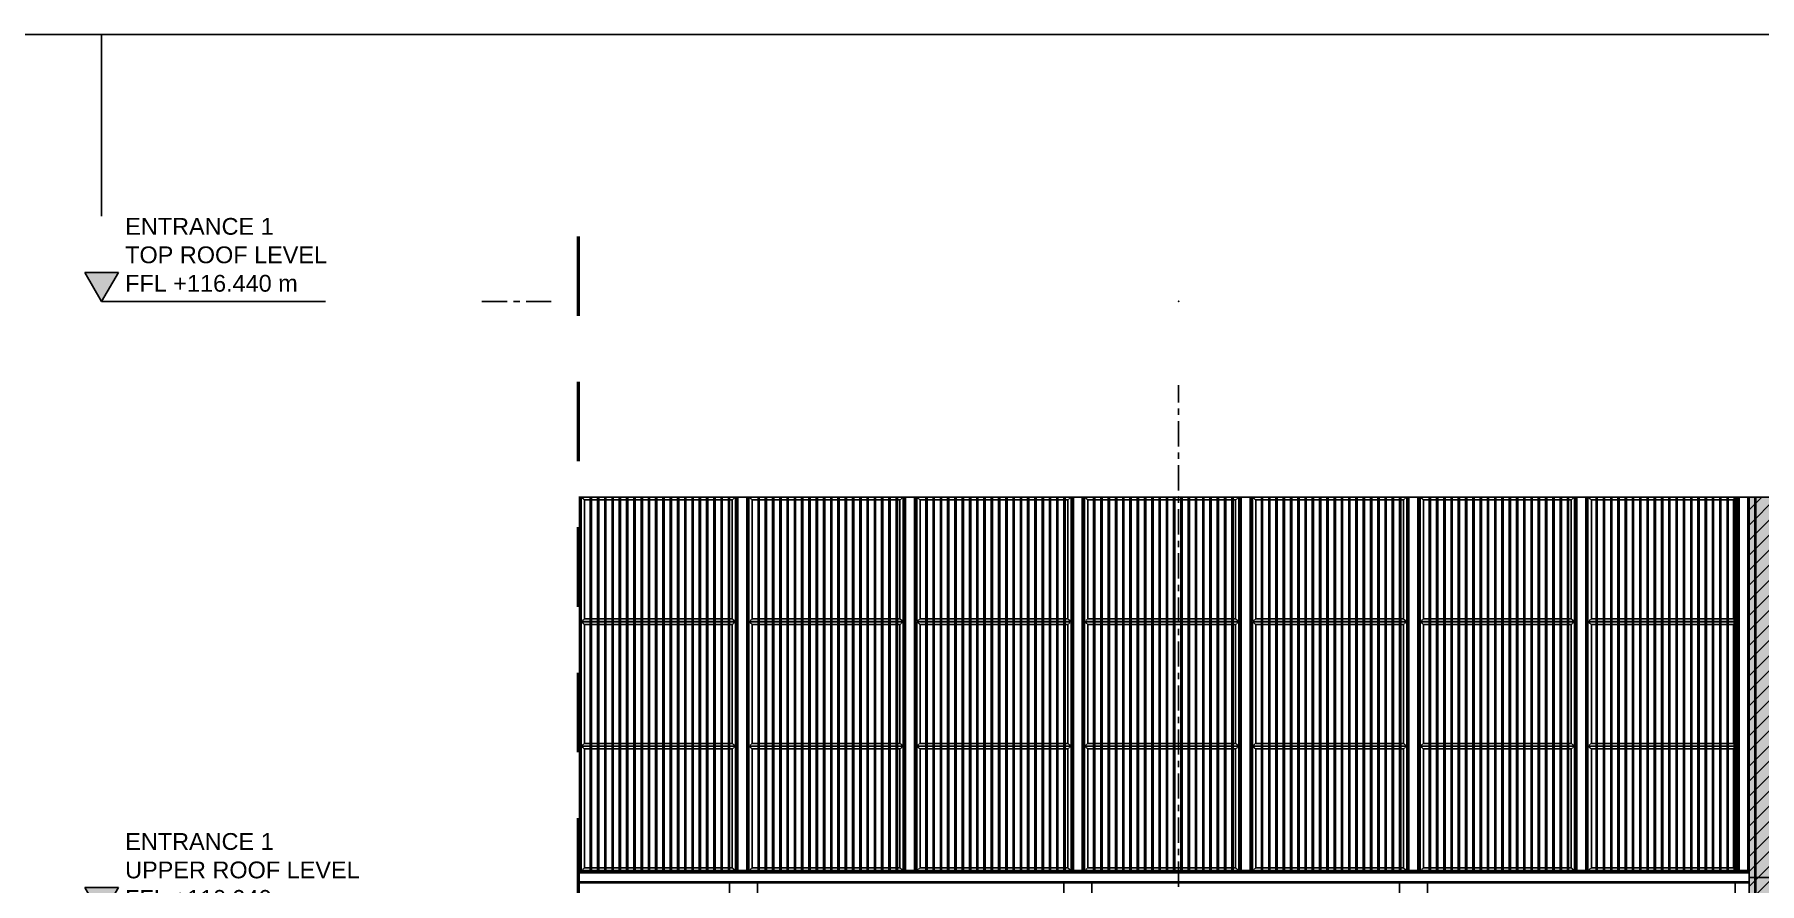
# Model space of a CAD drawing. Header units: millimetres. Extents: x 2519235 to 7246330, y 25937 to 201821.
# Drawn here: x 2944733 to 2960152, y 111235 to 118827 of the extents above; entities that cross this region are included whole.
import ezdxf
from ezdxf.enums import TextEntityAlignment as Align
from ezdxf.xclip import XClip

# ---------------------------------------------------------------- set-up
doc = ezdxf.new("R2010")
doc.units = ezdxf.units.MM
doc.header["$XCLIPFRAME"] = 0
doc.set_wipeout_variables(frame=1)
for name, pattern in [('ACM_Grid2', [9, 6, -1, 1, -1]), ('HIDDEN', [0.375, 0.25, -0.125]), ('HIDDEN2', [4.7625, 3.175, -1.5875]), ('TA_GL_000.90000', [2.475, 0.9, -0.225, 0.225, -0.225, 0.9]), ('TA_HL_001.00000', [6.5, 3.55, -2.95]), ('TA_HL_004.00000', [26, 14.2, -11.8])]:
    doc.linetypes.add(name, pattern=pattern)
for name, color, linetype in [('000 - 0_HIDE_OBJ_FRAMING_DEF_SUB_1', 7, 'Continuous'), ('000 - 0_SYM_DWG_BREAKER_MAIN_COLOR_1', 7, 'Continuous'), ('000 - 0_SYM_DWG_BREAKER_WIPEOUT_', 7, 'Continuous'), ('000 - 0_SYM_DWG_GRID-BUBBLE_MAIN_COLOR_1', 7, 'Continuous'), ('000 - 0_SYM_DWG_GRIDLINE_MAIN_COLOR_251', 7, 'Continuous'), ('000 - 0_SYM_DWG_LEVEL_MAIN_COLOR_2', 7, 'Continuous'), ('000 - 0_SYM_DWG_LEVEL_TEXT', 7, 'Continuous'), ('000 - CONCRETE_COL_HATCH_', 7, 'Continuous'), ('000 - CONCRETE_COL_WIPEOUT_', 7, 'Continuous'), ('000 - CONCRETE_PRECAST_CUT_COLOR_3', 7, 'Continuous'), ('000 - CONCRETE_PRECAST_HATCH_', 7, 'Continuous'), ('010 - ASPG_EXTR_MAIN_COLOR_2', 7, 'Continuous'), ('010 - ASPG_EXTR_WIPEOUT_', 7, 'Continuous'), ('010 - ASPG_FRAMING_MAIN_COLOR_1', 7, 'Continuous'), ('010 - ASPG_FRAMING_MAIN_COLOR_2', 7, 'Continuous'), ('010 - ASPG_FRAMING_SUB_COLOR_2', 7, 'Continuous'), ('010 - ASPG_FRAMING_SUB_COLOR_3', 7, 'Continuous'), ('010 - ASPG_FRAMING_WIPEOUT_', 7, 'Continuous'), ('_[-125x65x6x8', 7, 'Continuous'), ('_PL-02', 7, 'Continuous'), ('_PLATE-SC', 7, 'Continuous'), ('_SC -100x100x6x8', 7, 'Continuous'), ('_Wall-PRECAST-E1', 7, 'HIDDEN'), ('_งานโครงสร้าง', 7, 'Continuous'), ('A-GLAZ-CURT', 7, 'Continuous'), ('G-ANNO-HATCH-G251', 7, 'Continuous')]:
    doc.layers.add(name, color=color, linetype=linetype)
doc.layers.add('ACM_Line_Grid Line _Existing__Lw2_', color=7, linetype='ACM_Grid2', lineweight=9)
doc.styles.add('Arial', font='arial.ttf', dxfattribs={"height": 300})
doc.styles.add('Arial_1', font='arial.ttf', dxfattribs={"height": 250})
doc.styles.add('TA', font='', dxfattribs={"height": 4.5})
doc.styles.get('TA').set_extended_font_data('Cordia New')

# ---------------------------------------------------------------- blocks, each defined once
blk = doc.blocks.new('DPA_Curved type A_Corner 2 - Curved Type A_corner 2-V45-ENTRANCE 1 - ELEVATION 1')
at = {"layer": '000 - 0_HIDE_OBJ_FRAMING_DEF_SUB_1', "color": 7}
for p, q in [((3007543, 111290), (3006043, 111290)), ((3006043, 111290), (3006093, 111290)), ((3006043, 108290), (3006043, 111290)), ((3006043, 108290), (3006043, 111290)), ((3006093, 111290), (3006103, 111290)), ((3006093, 108290), (3006093, 111290)), ((3006093, 108290), (3006093, 111290)), ((3006103, 111290), (3007483, 111290)), ((3006103, 108290), (3006103, 111290)), ((3007483, 111290), (3007493, 111290)), ((3007483, 108290), (3007483, 111290)), ((3007493, 111290), (3007543, 111290)), ((3007493, 108290), (3007493, 111290)), ((3007493, 108290), (3007493, 111290)), ((3007543, 111290), (3007543, 108290)), ((3007543, 108290), (3007543, 111290)), ((3006093, 108290), (3006043, 108290)), ((3006043, 108290), (3007543, 108290)), ((3006103, 108290), (3006093, 108290)), ((3007483, 108290), (3006103, 108290)), ((3007493, 108290), (3007483, 108290)), ((3007543, 108290), (3007493, 108290))]:
    blk.add_line(p, q, dxfattribs=at)
blk = doc.blocks.new('DPA_Curved type A_Corner 2 - Curved Type A_corner 2-31216937-ENTRANCE 1 - ELEVATION 1')
at = {"layer": '000 - 0_HIDE_OBJ_FRAMING_DEF_SUB_1', "color": 7}
for p, q in [((3007543, 114690), (3006043, 114690)), ((3006043, 114690), (3006093, 114690)), ((3006043, 111290), (3006043, 114690)), ((3006043, 111290), (3006043, 114690)), ((3006093, 114690), (3006103, 114690)), ((3006093, 111290), (3006093, 114690)), ((3006093, 111290), (3006093, 114690)), ((3006103, 114690), (3007483, 114690)), ((3006103, 111290), (3006103, 114690)), ((3007483, 114690), (3007493, 114690)), ((3007483, 111290), (3007483, 114690)), ((3007493, 114690), (3007543, 114690)), ((3007493, 111290), (3007493, 114690)), ((3007493, 111290), (3007493, 114690)), ((3007543, 114690), (3007543, 111290)), ((3007543, 111290), (3007543, 114690)), ((3006093, 111290), (3006043, 111290)), ((3006043, 111290), (3007543, 111290)), ((3006103, 111290), (3006093, 111290)), ((3007483, 111290), (3006103, 111290)), ((3007493, 111290), (3007483, 111290)), ((3007543, 111290), (3007493, 111290))]:
    blk.add_line(p, q, dxfattribs=at)
blk = doc.blocks.new('W-1-PP17-ENT1_REV02_20260415-155428_PP17_ENT1_EX_ELE1')
at = {"layer": 'A-GLAZ-CURT', "color": 7}
for name in ['DPA_Curved type A_Corner 2 - Curved Type A_corner 2-31216937-ENTRANCE 1 - ELEVATION 1', 'DPA_Curved type A_Corner 2 - Curved Type A_corner 2-V45-ENTRANCE 1 - ELEVATION 1']:
    blk.add_blockref(name, (-3000943, 0), dxfattribs=at)
blk = doc.blocks.new('*U1060')
at = {"layer": '000 - 0_SYM_DWG_LEVEL_MAIN_COLOR_2'}
blk.add_hatch(color=7, dxfattribs=at).paths.add_polyline_path([(-577.01, 5.18), (-580, 0), (-582.99, 5.18)])
at = {"color": 7}
blk.add_point((0, 0), dxfattribs=at)
at = {"layer": '000 - 0_SYM_DWG_GRIDLINE_MAIN_COLOR_251', "color": 7}
blk.add_lwpolyline([(-580, 0), (-549, 0), (-544.5, 0), (-540, 0)], dxfattribs=at)
at = {"layer": '000 - 0_SYM_DWG_LEVEL_MAIN_COLOR_2', "color": 7, "lineweight": 25}
for p, q in [((-577.01, 5.18), (-582.99, 5.18)), ((-582.99, 5.18), (-580, 0)), ((-580, 0), (-577.01, 5.18))]:
    blk.add_line(p, q, dxfattribs=at)
at = {"layer": '000 - 0_SYM_DWG_LEVEL_TEXT', "color": 7, "style": 'Arial_1'}
for tag, p in [('LV_NAME_1', (-575.78, 11.92)), ('LV_NAME_2', (-575.79, 6.83)), ('LV_NAME_3', (-575.8, 1.74))]:
    blk.add_attdef(tag, p, '', height=3, dxfattribs=at)
blk = doc.blocks.new('*U1061')
at = {"layer": '000 - 0_SYM_DWG_LEVEL_MAIN_COLOR_2'}
blk.add_hatch(color=7, dxfattribs=at).paths.add_polyline_path([(-577.01, 5.18), (-580, 0), (-582.99, 5.18)])
at = {"color": 7}
blk.add_point((0, 0), dxfattribs=at)
at = {"layer": '000 - 0_SYM_DWG_GRIDLINE_MAIN_COLOR_251', "color": 7}
blk.add_lwpolyline([(-580, 0), (-549, 0), (-544.5, 0), (-540, 0)], dxfattribs=at)
at = {"layer": '000 - 0_SYM_DWG_LEVEL_MAIN_COLOR_2', "color": 7, "lineweight": 25}
for p, q in [((-577.01, 5.18), (-582.99, 5.18)), ((-582.99, 5.18), (-580, 0)), ((-580, 0), (-577.01, 5.18))]:
    blk.add_line(p, q, dxfattribs=at)
at = {"layer": '000 - 0_SYM_DWG_LEVEL_TEXT', "color": 7, "style": 'Arial_1'}
for tag, p in [('LV_NAME_1', (-575.78, 11.92)), ('LV_NAME_2', (-575.79, 6.83)), ('LV_NAME_3', (-575.8, 1.74))]:
    blk.add_attdef(tag, p, '', height=3, dxfattribs=at)
blk = doc.blocks.new('*U2769')
at = {"layer": '000 - 0_SYM_DWG_GRIDLINE_MAIN_COLOR_251', "color": 7, "linetype": 'ByBlock', "ltscale": 5}
blk.add_line((20, 0), (-313.8, 0), dxfattribs=at)
at = {"layer": '000 - 0_SYM_DWG_GRIDLINE_MAIN_COLOR_251', "color": 7}
blk.add_point((-293.8, 0), dxfattribs=at)
at = {"color": 7, "style": 'TA', "flags": 1}
blk.add_attdef('LOCATION', (6, -6), '', height=4.5, rotation=270, dxfattribs=at)
at = {"layer": '000 - 0_SYM_DWG_GRID-BUBBLE_MAIN_COLOR_1', "color": 7, "style": 'Arial'}
blk.add_attdef('GRID-HEAD', text='', height=4, rotation=90, dxfattribs=at).set_placement((42.25, 0), align=Align.MIDDLE_CENTER)
blk = doc.blocks.new('*U2770')
at = {"layer": '000 - 0_SYM_DWG_GRIDLINE_MAIN_COLOR_251', "color": 7, "linetype": 'ByBlock', "ltscale": 5}
blk.add_line((20, 0), (-314, 0), dxfattribs=at)
at = {"layer": '000 - 0_SYM_DWG_GRIDLINE_MAIN_COLOR_251', "color": 7}
for p in [(-294, 0), (0, 0)]:
    blk.add_point(p, dxfattribs=at)
at = {"color": 7, "style": 'TA', "flags": 1}
blk.add_attdef('LOCATION', (6, -6), '', height=4.5, rotation=270, dxfattribs=at)
blk = doc.blocks.new('W-1-PP17-ENT1_REV02_20260415-160509_PP17_ENT1_ELE1_DIMS_1')
at = {"color": 7, "xscale": 50, "yscale": 50, "zscale": 50}
for name, p, values in [('*U1061', (0, 116440), {'LV_NAME_1': 'ENTRANCE 1', 'LV_NAME_2': 'TOP ROOF LEVEL', 'LV_NAME_3': 'FFL +116.440 m'}), ('*U1060', (0, 110940), {'LV_NAME_1': 'ENTRANCE 1', 'LV_NAME_2': 'UPPER ROOF LEVEL', 'LV_NAME_3': 'FFL +110.940 m'})]:
    blk.add_blockref(name, p, dxfattribs=at).add_auto_attribs(values)
at = {"layer": '000 - 0_SYM_DWG_GRIDLINE_MAIN_COLOR_251', "color": 7, "linetype": 'TA_GL_000.90000', "xscale": 50, "yscale": 50, "zscale": 50}
for name, p, rotation in [('*U2770', (-24600, 116440), 180), ('*U2769', (0, 100000), 270)]:
    blk.add_blockref(name, p, dxfattribs=dict(at, rotation=rotation))
blk = doc.blocks.new('*U92')
at = {"color": 7, "linetype": 'HIDDEN2', "ltscale": 0.3}
blk.add_line((0, -26.5), (-2700, -26.5), dxfattribs=at)
at = {"color": 7}
blk.add_lwpolyline([(0, 32.5), (-2700, 32.5), (-2700, -32.5), (0, -32.5)], close=True, dxfattribs=at)
blk = doc.blocks.new('*U104')
at = {"color": 7, "linetype": 'HIDDEN2', "ltscale": 0.3}
blk.add_line((0, -26), (-5690, -26), dxfattribs=at)
at = {"color": 7}
blk.add_lwpolyline([(0, 32), (-5690, 32), (-5690, -32), (0, -32)], close=True, dxfattribs=at)
blk = doc.blocks.new('*U105')
at = {"color": 7, "linetype": 'HIDDEN2', "ltscale": 0.3}
blk.add_line((0, -26), (-5985, -26), dxfattribs=at)
at = {"color": 7}
blk.add_lwpolyline([(0, 32), (-5985, 32), (-5985, -32), (0, -32)], close=True, dxfattribs=at)
blk = doc.blocks.new('_PL-01')
at = {"layer": 'G-ANNO-HATCH-G251'}
h = blk.add_hatch(dxfattribs=at)
h.set_pattern_fill('AR-CONC', scale=0.05)
h.set_pattern_definition([(50, (-178564.836, -85577.109), (9.10923345, -0.79695428), [0.9525, -10.4775]), (355, (-178564.836, -85577.109), (-1.76217107, 9.55284226), [0.762, -8.3820292]), (100.4514447, (-178564.077, -85577.176), (7.34706235, 8.7558876), [0.80950044, -8.90451223]), (46.1842, (-178564.836, -85574.569), (13.55395204, -2.1021164), [1.42875, -15.71625]), (96.6355576, (-178563.706, -85574.744), (11.8702067, 12.3713062), [1.2142512, -13.3567804]), (351.184151, (-178564.836, -85574.57), (11.8702067, 12.3713062), [1.1429984, -12.5729866]), (21, (-178563.566, -85575.204), (7.58071956, -5.1132599), [0.9525, -10.4775]), (326, (-178563.566, -85575.204), (3.0901014, 9.2093983), [0.762, -8.382]), (71.451445, (-178562.934, -85575.63), (10.67082096, 4.09613844), [0.80950044, -8.9044969]), (37.5, (-178564.8358, -85577.1093), (0.15443016, 4.227751944), [0, -8.2804, 0, -8.509, 0, -8.41375]), (7.5, (-178564.836, -85577.1093), (3.34098313, 5.00902874), [0, -4.8514, 0, -8.0899, 0, -3.20675]), (327.5, (-178567.668, -85577.1093), (6.77952976, -0.2864372), [0, -3.175, 0, -9.906, 0, -13.1445]), (317.5, (-178568.938, -85577.1093), (7.40645907, 1.27132455), [0, -4.1275, 0, -6.5786, 0, -9.3345])])
h.paths.add_polyline_path([(70, 0), (-70, 0), (-70, -10), (70, -10)])
h = blk.add_hatch(dxfattribs=at)
h.set_pattern_fill('ANSI32', scale=0.5, angle=90)
h.set_pattern_definition([(135, (-178371.5467, -85577.1093), (-3.36759605, -3.36759605), []), (135, (-178371.5467, -85574.8643), (-3.36759605, -3.36759605), [])])
h.paths.add_polyline_path([(70, -10), (-70, -10), (-70, -20), (70, -20)])
at = {"color": 7}
for points in [[(-70, 0), (70, 0), (70, -10), (-70, -10)], [(-70, -10), (70, -10), (70, -20), (-70, -20)]]:
    blk.add_lwpolyline(points, close=True, dxfattribs=at)
at = {"layer": 'ACM_Line_Grid Line _Existing__Lw2_', "color": 7, "lineweight": 20}
blk.add_line((0, 0), (0, -20), dxfattribs=at)
blk = doc.blocks.new('*U128')
at = {"color": 7}
for p, q in [((-3, 2520), (-63, 2520)), ((-58, 2515), (-50, 2515)), ((-50, 5), (-50, 2515)), ((-50, 2515), (50, 2515)), ((-25, 2492), (-25, 2478)), ((-25, 2492), (-24, 2490)), ((-25, 2478), (-24, 2480)), ((-22, 2492), (-24, 2490)), ((-24, 2490), (-24, 2480)), ((-24, 2480), (-22, 2478)), ((-22, 2492), (-21, 2490)), ((-22, 2492), (-22, 2478)), ((-22, 2478), (-21, 2480)), ((-20, 2492), (-21, 2490)), ((-21, 2490), (-21, 2480)), ((-21, 2480), (-20, 2478)), ((-20, 2492), (-19, 2490)), ((-20, 2492), (-20, 2478)), ((-20, 2478), (-19, 2480)), ((-18, 2496), (-19, 2495)), ((-19, 2495), (-19, 2475)), ((-18, 2474), (-19, 2475)), ((-18, 2496), (-11, 2496)), ((-18, 2489), (-11, 2489)), ((-18, 2481), (-11, 2481)), ((-18, 2474), (-11, 2474)), ((-11, 2496), (-10, 2495)), ((-11, 2474), (-10, 2475)), ((-10, 2498), (-10, 2471)), ((-10, 2498), (-8, 2498)), ((-10, 2471), (-8, 2471)), ((-8, 2498), (-8, 2471)), ((-3, 2515), (-3, 2520)), ((4, 2471), (4, 2498)), ((6, 2498), (4, 2498)), ((6, 2471), (4, 2471)), ((6, 2471), (6, 2498)), ((7, 2496), (6, 2495)), ((7, 2474), (6, 2475)), ((14, 2496), (7, 2496)), ((14, 2489), (7, 2489)), ((14, 2481), (7, 2481)), ((14, 2474), (7, 2474)), ((14, 2496), (15, 2495)), ((14, 2474), (15, 2475)), ((15, 2475), (15, 2495)), ((23, 2496), (16, 2496)), ((23, 2489), (16, 2489)), ((23, 2481), (16, 2481)), ((23, 2474), (16, 2474)), ((23, 2496), (24, 2495)), ((23, 2474), (24, 2475)), ((24, 2475), (24, 2495)), ((25, 2492), (24, 2490)), ((25, 2478), (24, 2480)), ((26, 2490), (25, 2492)), ((25, 2478), (25, 2492)), ((25, 2478), (26, 2480)), ((27, 2492), (26, 2490)), ((26, 2480), (26, 2490)), ((27, 2478), (26, 2480)), ((29, 2490), (27, 2492)), ((27, 2478), (27, 2492)), ((27, 2478), (29, 2480)), ((30, 2492), (29, 2490)), ((29, 2490), (29, 2480)), ((30, 2478), (29, 2480)), ((30, 2478), (30, 2492)), ((50, 2515), (50, 5)), ((-3, 0), (-63, 0)), ((-58, 5), (-50, 5)), ((-50, 5), (50, 5)), ((-25, 28), (-25, 42)), ((-25, 42), (-24, 40)), ((-25, 28), (-24, 30)), ((-24, 40), (-22, 42)), ((-24, 30), (-24, 40)), ((-22, 28), (-24, 30)), ((-22, 42), (-21, 40)), ((-22, 28), (-22, 42)), ((-22, 28), (-21, 30)), ((-21, 40), (-20, 42)), ((-21, 30), (-21, 40)), ((-20, 28), (-21, 30)), ((-20, 42), (-19, 40)), ((-20, 28), (-20, 42)), ((-20, 28), (-19, 30)), ((-18, 46), (-19, 45)), ((-19, 25), (-19, 45)), ((-18, 24), (-19, 25)), ((-18, 46), (-11, 46)), ((-18, 39), (-11, 39)), ((-18, 31), (-11, 31)), ((-18, 24), (-11, 24)), ((-11, 46), (-10, 45)), ((-11, 24), (-10, 25)), ((-10, 22), (-10, 49)), ((-10, 49), (-8, 49)), ((-10, 22), (-8, 22)), ((-8, 22), (-8, 49)), ((-3, 5), (-3, 0)), ((4, 49), (4, 22)), ((6, 49), (4, 49)), ((6, 22), (4, 22)), ((6, 49), (6, 22)), ((7, 46), (6, 45)), ((7, 24), (6, 25)), ((14, 46), (7, 46)), ((14, 39), (7, 39)), ((14, 31), (7, 31)), ((14, 24), (7, 24)), ((14, 46), (15, 45)), ((14, 24), (15, 25)), ((15, 45), (15, 25)), ((23, 46), (16, 46)), ((23, 39), (16, 39)), ((23, 31), (16, 31)), ((23, 24), (16, 24)), ((23, 46), (24, 45)), ((23, 24), (24, 25)), ((24, 45), (24, 25)), ((25, 42), (24, 40)), ((25, 28), (24, 30)), ((25, 42), (26, 40)), ((25, 42), (25, 28)), ((26, 30), (25, 28)), ((27, 42), (26, 40)), ((26, 40), (26, 30)), ((27, 28), (26, 30)), ((27, 42), (29, 40)), ((27, 42), (27, 28)), ((29, 30), (27, 28)), ((30, 42), (29, 40)), ((29, 30), (29, 40)), ((30, 28), (29, 30)), ((30, 42), (30, 28))]:
    blk.add_line(p, q, dxfattribs=at)
at = {"color": 7, "linetype": 'HIDDEN'}
for p, q in [((-8, 2510), (-8, 2465)), ((-8, 10), (-8, 55))]:
    blk.add_line(p, q, dxfattribs=at)
at = {"color": 7, "linetype": 'HIDDEN', "ltscale": 0.1}
for p, q in [((-3, 2515), (-3, 5)), ((3, 5), (3, 2515))]:
    blk.add_line(p, q, dxfattribs=at)
at = {"color": 7}
for points in [[(-18, 2496, 0.325), (-18, 2489, 0.325), (-18, 2481, 0.325), (-18, 2474, 0.325)], [(-11, 2496, -0.325), (-11, 2489, -0.325), (-11, 2481, -0.325), (-11, 2474, -0.325)], [(7, 2474, -0.325), (7, 2481, -0.325), (7, 2489, -0.325), (7, 2496, -0.325)], [(14, 2474, 0.325), (14, 2481, 0.325), (14, 2489, 0.325), (14, 2496, 0.325)], [(23, 2474, 0.325), (23, 2481, 0.325), (23, 2489, 0.325), (23, 2496, 0.325)], [(-18, 24, -0.325), (-18, 31, -0.325), (-18, 39, -0.325), (-18, 46, -0.325)], [(-11, 24, 0.325), (-11, 31, 0.325), (-11, 39, 0.325), (-11, 46, 0.325)], [(7, 46, 0.325), (7, 39, 0.325), (7, 31, 0.325), (7, 24, 0.325)], [(14, 46, -0.325), (14, 39, -0.325), (14, 31, -0.325), (14, 24, -0.325)], [(23, 46, -0.325), (23, 39, -0.325), (23, 31, -0.325), (23, 24, -0.325)]]:
    blk.add_lwpolyline(points, format="xyb", dxfattribs=at)
for points in [[(16, 2496, 0.325), (16, 2489, 0.325), (16, 2481, 0.325), (16, 2474), (15, 2475), (15, 2495)], [(16, 24, -0.325), (16, 31, -0.325), (16, 39, -0.325), (16, 46), (15, 45), (15, 25)]]:
    blk.add_lwpolyline(points, format="xyb", close=True, dxfattribs=at)
for centre, radius, start, end in [((-57, 2521), 5.91, 188.4792, 263.1502), ((-18, 2485), 9.29, 134.3223, 225.6777), ((72, 2481), 47.7, 178.4903, 181.5097), ((23, 2485), 9.29, 314.3223, 45.6777), ((-57, -1), 5.91, 96.8498, 171.5208), ((-18, 35), 9.29, 134.3223, 225.6777), ((72, 39), 47.7, 178.4903, 181.5097), ((23, 35), 9.29, 314.3223, 45.6777)]:
    blk.add_arc(centre, radius, start, end, dxfattribs=at)
at = {"color": 7, "linetype": 'HIDDEN'}
for centre, radius, start, end in [((-13, 2510), 5, 0, 90), ((-2, 2466), 5.91, 186.8498, 261.5208), ((-13, 10), 5, 270, 0), ((-2, 54), 5.91, 98.4792, 173.1502)]:
    blk.add_arc(centre, radius, start, end, dxfattribs=at)
at = {"layer": 'Defpoints', "color": 7}
blk.add_line((0, 2520), (0, 0), dxfattribs=at)
blk = doc.blocks.new('*U127')
at = {"color": 7}
for p, q in [((-3, 2520), (-63, 2520)), ((-58, 2515), (-50, 2515)), ((-50, 5), (-50, 2515)), ((-50, 2515), (50, 2515)), ((-25, 2491), (-25, 2478)), ((-25, 2491), (-24, 2490)), ((-25, 2478), (-24, 2479)), ((-22, 2491), (-24, 2490)), ((-24, 2490), (-24, 2479)), ((-24, 2479), (-22, 2478)), ((-22, 2491), (-21, 2490)), ((-22, 2491), (-22, 2478)), ((-22, 2478), (-21, 2479)), ((-20, 2491), (-21, 2490)), ((-21, 2490), (-21, 2479)), ((-21, 2479), (-20, 2478)), ((-20, 2491), (-19, 2490)), ((-20, 2491), (-20, 2478)), ((-20, 2478), (-19, 2479)), ((-19, 2495), (-19, 2475)), ((-18, 2495), (-19, 2495)), ((-18, 2474), (-19, 2475)), ((-18, 2495), (-11, 2495)), ((-18, 2488), (-11, 2488)), ((-18, 2481), (-11, 2481)), ((-18, 2474), (-11, 2474)), ((-11, 2495), (-10, 2495)), ((-11, 2474), (-10, 2475)), ((-10, 2498), (-10, 2471)), ((-10, 2498), (-8, 2498)), ((-10, 2471), (-8, 2471)), ((-8, 2498), (-8, 2471)), ((-3, 2515), (-3, 2520)), ((4, 2471), (4, 2498)), ((6, 2498), (4, 2498)), ((6, 2471), (4, 2471)), ((6, 2471), (6, 2498)), ((7, 2495), (6, 2495)), ((7, 2474), (6, 2475)), ((14, 2495), (7, 2495)), ((14, 2488), (7, 2488)), ((14, 2481), (7, 2481)), ((14, 2474), (7, 2474)), ((14, 2495), (15, 2495)), ((14, 2474), (15, 2475)), ((15, 2475), (15, 2495)), ((23, 2495), (16, 2495)), ((23, 2488), (16, 2488)), ((23, 2481), (16, 2481)), ((23, 2474), (16, 2474)), ((23, 2495), (24, 2495)), ((23, 2474), (24, 2475)), ((24, 2475), (24, 2495)), ((25, 2491), (24, 2490)), ((25, 2478), (24, 2479)), ((26, 2490), (25, 2491)), ((25, 2478), (25, 2491)), ((25, 2478), (26, 2479)), ((27, 2491), (26, 2490)), ((26, 2479), (26, 2490)), ((27, 2478), (26, 2479)), ((29, 2490), (27, 2491)), ((27, 2478), (27, 2491)), ((27, 2478), (29, 2479)), ((30, 2491), (29, 2490)), ((29, 2490), (29, 2479)), ((30, 2478), (29, 2479)), ((30, 2478), (30, 2491)), ((50, 2515), (50, 5)), ((-3, 0), (-63, 0)), ((-58, 5), (-50, 5)), ((-50, 5), (50, 5)), ((-25, 28), (-25, 42)), ((-25, 42), (-24, 40)), ((-25, 28), (-24, 30)), ((-24, 40), (-22, 42)), ((-24, 30), (-24, 40)), ((-22, 28), (-24, 30)), ((-22, 42), (-21, 40)), ((-22, 28), (-22, 42)), ((-22, 28), (-21, 30)), ((-21, 40), (-20, 42)), ((-21, 30), (-21, 40)), ((-20, 28), (-21, 30)), ((-20, 42), (-19, 40)), ((-20, 28), (-20, 42)), ((-20, 28), (-19, 30)), ((-18, 46), (-19, 45)), ((-19, 25), (-19, 45)), ((-18, 24), (-19, 25)), ((-18, 46), (-11, 46)), ((-18, 39), (-11, 39)), ((-18, 31), (-11, 31)), ((-18, 24), (-11, 24)), ((-11, 46), (-10, 45)), ((-11, 24), (-10, 25)), ((-10, 22), (-10, 49)), ((-10, 49), (-8, 49)), ((-10, 22), (-8, 22)), ((-8, 22), (-8, 49)), ((-3, 5), (-3, 0)), ((4, 49), (4, 22)), ((6, 49), (4, 49)), ((6, 22), (4, 22)), ((6, 49), (6, 22)), ((7, 46), (6, 45)), ((7, 24), (6, 25)), ((14, 46), (7, 46)), ((14, 39), (7, 39)), ((14, 31), (7, 31)), ((14, 24), (7, 24)), ((14, 46), (15, 45)), ((14, 24), (15, 25)), ((15, 45), (15, 25)), ((23, 46), (16, 46)), ((23, 39), (16, 39)), ((23, 31), (16, 31)), ((23, 24), (16, 24)), ((23, 46), (24, 45)), ((23, 24), (24, 25)), ((24, 45), (24, 25)), ((25, 42), (24, 40)), ((25, 28), (24, 30)), ((25, 42), (26, 40)), ((25, 42), (25, 28)), ((26, 30), (25, 28)), ((27, 42), (26, 40)), ((26, 40), (26, 30)), ((27, 28), (26, 30)), ((27, 42), (29, 40)), ((27, 42), (27, 28)), ((29, 30), (27, 28)), ((30, 42), (29, 40)), ((29, 30), (29, 40)), ((30, 28), (29, 30)), ((30, 42), (30, 28))]:
    blk.add_line(p, q, dxfattribs=at)
at = {"color": 7, "linetype": 'HIDDEN'}
for p, q in [((-8, 2510), (-8, 2465)), ((-8, 10), (-8, 55))]:
    blk.add_line(p, q, dxfattribs=at)
at = {"color": 7, "linetype": 'HIDDEN', "ltscale": 0.1}
for p, q in [((-3, 2515), (-3, 5)), ((3, 5), (3, 2515))]:
    blk.add_line(p, q, dxfattribs=at)
at = {"color": 7}
for points in [[(-18, 2495, 0.325), (-18, 2488, 0.325), (-18, 2481, 0.325), (-18, 2474, 0.325)], [(-11, 2495, -0.325), (-11, 2488, -0.325), (-11, 2481, -0.325), (-11, 2474, -0.325)], [(7, 2474, -0.325), (7, 2481, -0.325), (7, 2488, -0.325), (7, 2495, -0.325)], [(14, 2474, 0.325), (14, 2481, 0.325), (14, 2488, 0.325), (14, 2495, 0.325)], [(23, 2474, 0.325), (23, 2481, 0.325), (23, 2488, 0.325), (23, 2495, 0.325)], [(-18, 24, -0.325), (-18, 31, -0.325), (-18, 39, -0.325), (-18, 46, -0.325)], [(-11, 24, 0.325), (-11, 31, 0.325), (-11, 39, 0.325), (-11, 46, 0.325)], [(7, 46, 0.325), (7, 39, 0.325), (7, 31, 0.325), (7, 24, 0.325)], [(14, 46, -0.325), (14, 39, -0.325), (14, 31, -0.325), (14, 24, -0.325)], [(23, 46, -0.325), (23, 39, -0.325), (23, 31, -0.325), (23, 24, -0.325)]]:
    blk.add_lwpolyline(points, format="xyb", dxfattribs=at)
for points in [[(16, 2495, 0.325), (16, 2488, 0.325), (16, 2481, 0.325), (16, 2474), (15, 2475), (15, 2495)], [(16, 24, -0.325), (16, 31, -0.325), (16, 39, -0.325), (16, 46), (15, 45), (15, 25)]]:
    blk.add_lwpolyline(points, format="xyb", close=True, dxfattribs=at)
for centre, radius, start, end in [((-57, 2520), 5.91, 188.4792, 263.1502), ((-18, 2485), 9.29, 134.3223, 225.6777), ((72, 2481), 47.7, 178.4903, 181.5097), ((23, 2485), 9.29, 314.3223, 45.6777), ((-57, -1), 5.91, 96.8498, 171.5208), ((-18, 35), 9.29, 134.3223, 225.6777), ((72, 39), 47.7, 178.4903, 181.5097), ((23, 35), 9.29, 314.3223, 45.6777)]:
    blk.add_arc(centre, radius, start, end, dxfattribs=at)
at = {"color": 7, "linetype": 'HIDDEN'}
for centre, radius, start, end in [((-13, 2510), 5, 0, 90), ((-2, 2465), 5.91, 186.8498, 261.5208), ((-13, 10), 5, 270, 0), ((-2, 54), 5.91, 98.4792, 173.1502)]:
    blk.add_arc(centre, radius, start, end, dxfattribs=at)
at = {"layer": 'Defpoints', "color": 7}
blk.add_line((0, 2520), (0, 0), dxfattribs=at)
blk = doc.blocks.new('*U126')
at = {"color": 7}
for p, q in [((-3, 2519), (-63, 2519)), ((-58, 2514), (-50, 2514)), ((-50, 5), (-50, 2514)), ((-50, 2514), (50, 2514)), ((-25, 2491), (-25, 2478)), ((-25, 2491), (-24, 2490)), ((-25, 2478), (-24, 2479)), ((-22, 2491), (-24, 2490)), ((-24, 2490), (-24, 2479)), ((-24, 2479), (-22, 2478)), ((-22, 2491), (-21, 2490)), ((-22, 2491), (-22, 2478)), ((-22, 2478), (-21, 2479)), ((-20, 2491), (-21, 2490)), ((-21, 2490), (-21, 2479)), ((-21, 2479), (-20, 2478)), ((-20, 2491), (-19, 2490)), ((-20, 2491), (-20, 2478)), ((-20, 2478), (-19, 2479)), ((-18, 2495), (-19, 2494)), ((-19, 2494), (-19, 2474)), ((-18, 2474), (-19, 2474)), ((-18, 2495), (-11, 2495)), ((-18, 2488), (-11, 2488)), ((-18, 2481), (-11, 2481)), ((-18, 2474), (-11, 2474)), ((-11, 2495), (-10, 2494)), ((-11, 2474), (-10, 2474)), ((-10, 2498), (-10, 2471)), ((-10, 2498), (-8, 2498)), ((-10, 2471), (-8, 2471)), ((-8, 2498), (-8, 2471)), ((-3, 2514), (-3, 2519)), ((4, 2471), (4, 2498)), ((6, 2498), (4, 2498)), ((6, 2471), (4, 2471)), ((6, 2471), (6, 2498)), ((7, 2495), (6, 2494)), ((7, 2474), (6, 2474)), ((14, 2495), (7, 2495)), ((14, 2488), (7, 2488)), ((14, 2481), (7, 2481)), ((14, 2474), (7, 2474)), ((14, 2495), (15, 2494)), ((14, 2474), (15, 2474)), ((15, 2474), (15, 2494)), ((23, 2495), (16, 2495)), ((23, 2488), (16, 2488)), ((23, 2481), (16, 2481)), ((23, 2474), (16, 2474)), ((23, 2495), (24, 2494)), ((23, 2474), (24, 2474)), ((24, 2474), (24, 2494)), ((25, 2491), (24, 2490)), ((25, 2478), (24, 2479)), ((26, 2490), (25, 2491)), ((25, 2478), (25, 2491)), ((25, 2478), (26, 2479)), ((27, 2491), (26, 2490)), ((26, 2479), (26, 2490)), ((27, 2478), (26, 2479)), ((29, 2490), (27, 2491)), ((27, 2478), (27, 2491)), ((27, 2478), (29, 2479)), ((30, 2491), (29, 2490)), ((29, 2490), (29, 2479)), ((30, 2478), (29, 2479)), ((30, 2478), (30, 2491)), ((50, 2514), (50, 5)), ((-3, 0), (-63, 0)), ((-58, 5), (-50, 5)), ((-50, 5), (50, 5)), ((-25, 28), (-25, 42)), ((-25, 42), (-24, 40)), ((-25, 28), (-24, 30)), ((-24, 40), (-22, 42)), ((-24, 30), (-24, 40)), ((-22, 28), (-24, 30)), ((-22, 42), (-21, 40)), ((-22, 28), (-22, 42)), ((-22, 28), (-21, 30)), ((-21, 40), (-20, 42)), ((-21, 30), (-21, 40)), ((-20, 28), (-21, 30)), ((-20, 42), (-19, 40)), ((-20, 28), (-20, 42)), ((-20, 28), (-19, 30)), ((-18, 46), (-19, 45)), ((-19, 25), (-19, 45)), ((-18, 24), (-19, 25)), ((-18, 46), (-11, 46)), ((-18, 39), (-11, 39)), ((-18, 31), (-11, 31)), ((-18, 24), (-11, 24)), ((-11, 46), (-10, 45)), ((-11, 24), (-10, 25)), ((-10, 22), (-10, 49)), ((-10, 49), (-8, 49)), ((-10, 22), (-8, 22)), ((-8, 22), (-8, 49)), ((-3, 5), (-3, 0)), ((4, 49), (4, 22)), ((6, 49), (4, 49)), ((6, 22), (4, 22)), ((6, 49), (6, 22)), ((7, 46), (6, 45)), ((7, 24), (6, 25)), ((14, 46), (7, 46)), ((14, 39), (7, 39)), ((14, 31), (7, 31)), ((14, 24), (7, 24)), ((14, 46), (15, 45)), ((14, 24), (15, 25)), ((15, 45), (15, 25)), ((23, 46), (16, 46)), ((23, 39), (16, 39)), ((23, 31), (16, 31)), ((23, 24), (16, 24)), ((23, 46), (24, 45)), ((23, 24), (24, 25)), ((24, 45), (24, 25)), ((25, 42), (24, 40)), ((25, 28), (24, 30)), ((25, 42), (26, 40)), ((25, 42), (25, 28)), ((26, 30), (25, 28)), ((27, 42), (26, 40)), ((26, 40), (26, 30)), ((27, 28), (26, 30)), ((27, 42), (29, 40)), ((27, 42), (27, 28)), ((29, 30), (27, 28)), ((30, 42), (29, 40)), ((29, 30), (29, 40)), ((30, 28), (29, 30)), ((30, 42), (30, 28))]:
    blk.add_line(p, q, dxfattribs=at)
at = {"color": 7, "linetype": 'HIDDEN'}
for p, q in [((-8, 2509), (-8, 2465)), ((-8, 10), (-8, 55))]:
    blk.add_line(p, q, dxfattribs=at)
at = {"color": 7, "linetype": 'HIDDEN', "ltscale": 0.1}
for p, q in [((-3, 2514), (-3, 5)), ((3, 5), (3, 2514))]:
    blk.add_line(p, q, dxfattribs=at)
at = {"color": 7}
for points in [[(-18, 2495, 0.325), (-18, 2488, 0.325), (-18, 2481, 0.325), (-18, 2474, 0.325)], [(-11, 2495, -0.325), (-11, 2488, -0.325), (-11, 2481, -0.325), (-11, 2474, -0.325)], [(7, 2474, -0.325), (7, 2481, -0.325), (7, 2488, -0.325), (7, 2495, -0.325)], [(14, 2474, 0.325), (14, 2481, 0.325), (14, 2488, 0.325), (14, 2495, 0.325)], [(23, 2474, 0.325), (23, 2481, 0.325), (23, 2488, 0.325), (23, 2495, 0.325)], [(-18, 24, -0.325), (-18, 31, -0.325), (-18, 39, -0.325), (-18, 46, -0.325)], [(-11, 24, 0.325), (-11, 31, 0.325), (-11, 39, 0.325), (-11, 46, 0.325)], [(7, 46, 0.325), (7, 39, 0.325), (7, 31, 0.325), (7, 24, 0.325)], [(14, 46, -0.325), (14, 39, -0.325), (14, 31, -0.325), (14, 24, -0.325)], [(23, 46, -0.325), (23, 39, -0.325), (23, 31, -0.325), (23, 24, -0.325)]]:
    blk.add_lwpolyline(points, format="xyb", dxfattribs=at)
for points in [[(16, 2495, 0.325), (16, 2488, 0.325), (16, 2481, 0.325), (16, 2474), (15, 2474), (15, 2494)], [(16, 24, -0.325), (16, 31, -0.325), (16, 39, -0.325), (16, 46), (15, 45), (15, 25)]]:
    blk.add_lwpolyline(points, format="xyb", close=True, dxfattribs=at)
for centre, radius, start, end in [((-57, 2520), 5.91, 188.4792, 263.1502), ((-18, 2484), 9.29, 134.3223, 225.6777), ((72, 2480), 47.7, 178.4903, 181.5097), ((23, 2484), 9.29, 314.3223, 45.6777), ((-57, -1), 5.91, 96.8498, 171.5208), ((-18, 35), 9.29, 134.3223, 225.6777), ((72, 39), 47.7, 178.4903, 181.5097), ((23, 35), 9.29, 314.3223, 45.6777)]:
    blk.add_arc(centre, radius, start, end, dxfattribs=at)
at = {"color": 7, "linetype": 'HIDDEN'}
for centre, radius, start, end in [((-13, 2509), 5, 0, 90), ((-2, 2465), 5.91, 186.8498, 261.5208), ((-13, 10), 5, 270, 0), ((-2, 54), 5.91, 98.4792, 173.1502)]:
    blk.add_arc(centre, radius, start, end, dxfattribs=at)
at = {"layer": 'Defpoints', "color": 7}
blk.add_line((0, 2519), (0, 0), dxfattribs=at)
blk = doc.blocks.new('_PL-02')
at = {"layer": 'G-ANNO-HATCH-G251'}
h = blk.add_hatch(dxfattribs=at)
h.set_pattern_fill('ANSI32', scale=0.5, angle=90)
h.set_pattern_definition([(135, (-178371.5467, -85567.1093), (-3.36759605, -3.36759605), []), (135, (-178371.5467, -85564.8643), (-3.36759605, -3.36759605), [])])
h.paths.add_polyline_path([(70, 0), (-70, 0), (-70, -10), (70, -10)])
at = {"color": 7}
blk.add_lwpolyline([(-70, 0), (70, 0), (70, -10), (-70, -10)], close=True, dxfattribs=at)
at = {"layer": 'ACM_Line_Grid Line _Existing__Lw2_', "color": 7, "lineweight": 20}
blk.add_line((0, 0), (0, -10), dxfattribs=at)
blk = doc.blocks.new('W-1-PP17-ENT1_REV02_20260415-160712_PP17_ENT1_SE_ELE1')
at = {"layer": '_Wall-PRECAST-E1', "color": 7}
for points in [[(5100, 111290), (6600, 111290), (6600, 114690), (5100, 114690)], [(5100, 111290), (6600, 111290), (6600, 108290), (5100, 108290)]]:
    blk.add_lwpolyline(points, close=True, dxfattribs=at)
at = {"layer": '_งานโครงสร้าง', "color": 7, "extrusion": (-1.22465e-16, 1, 0)}
for p, q in [((5225, 114690), (4975, 114690)), ((-10050, 114340), (4975, 114340)), ((-4030, 114340), (-4040, 114340)), ((-3765, 114340), (-4015, 114340)), ((-3740, 114340), (-3750, 114340)), ((1960, 114340), (1950, 114340)), ((2240, 114340), (1960, 114340)), ((2250, 114340), (2240, 114340)), ((-4015, 114040), (-10050, 114040)), ((1975, 114040), (-3765, 114040)), ((4975, 114040), (2225, 114040)), ((-6775, 111490), (-4040, 111490)), ((-3765, 111490), (1960, 111490)), ((-775, 111490), (-1025, 111490)), ((-1025, 100790), (-1025, 111490)), ((-775, 111490), (-775, 100790)), ((2240, 111490), (4975, 111490))]:
    blk.add_line(p, q, dxfattribs=at)
at = {"layer": '_งานโครงสร้าง', "color": 7}
for p, q in [((4975, 114690), (4975, 100790)), ((-4015, 114340), (-4015, 100790)), ((-3765, 114340), (-3765, 100790)), ((1975, 114340), (1975, 100790)), ((2225, 114340), (2225, 100790)), ((-4015, 111490), (-10050, 111490)), ((4975, 111490), (2225, 111490))]:
    blk.add_line(p, q, dxfattribs=at)
at = {"layer": '_[-125x65x6x8', "color": 7}
for name, p in [('*U105', (-4040, 113540)), ('*U104', (1950, 113540)), ('*U92', (4950, 113540)), ('*U105', (-4040, 112040)), ('*U104', (1950, 112040)), ('*U92', (4950, 112040))]:
    blk.add_blockref(name, p, dxfattribs=at)
at = {"layer": '_PL-02', "color": 7}
for p in [(-4315, 114040), (-3465, 114040), (-895, 114040), (1675, 114040), (2525, 114040), (4675, 114040)]:
    blk.add_blockref('_PL-02', p, dxfattribs=at)
at = {"layer": '_PLATE-SC', "color": 7, "xscale": -1, "rotation": 180}
blk.add_blockref('_PL-01', (-4315, 111490), dxfattribs=at)
at = {"layer": '_SC -100x100x6x8', "color": 7}
for name, p in [('*U128', (-4315, 111510)), ('*U128', (-3465, 111510)), ('*U128', (-895, 111510)), ('*U128', (1675, 111510)), ('*U127', (2525, 111510)), ('*U126', (4675, 111511))]:
    blk.add_blockref(name, p, dxfattribs=at)
blk = doc.blocks.new('*U1681')
at = {"layer": '000 - CONCRETE_COL_HATCH_'}
h = blk.add_hatch(dxfattribs=at)
h.set_pattern_fill('AR-CONC', scale=0.04)
h.set_pattern_definition([(50, (12000, -279306.8257), (7.28738676, -0.63756342), [0.762, -8.382]), (355, (12000, -279306.826), (-1.40973686, 7.6422738), [0.6096, -6.70562337]), (100.4514447, (12000.607, -279306.879), (5.87764988, 7.00471008), [0.64760035, -7.12360978]), (46.1842, (12000, -279304.794), (10.84316164, -1.68169312), [1.143, -12.573]), (96.6355576, (12000.904, -279304.934), (9.49616536, 9.897045), [0.97140093, -10.68542433]), (351.184151, (12000, -279304.794), (9.49616536, 9.897045), [0.9143987, -10.05838928]), (21, (12001.016, -279305.3017), (6.06457565, -4.09060793), [0.762, -8.382]), (326, (12001.016, -279305.302), (2.47208113, 7.36751864), [0.6096, -6.7056]), (71.451445, (12001.5214, -279305.6426), (8.53665677, 3.27691076), [0.64760035, -7.1235975]), (37.5, (12000, -279306.8257), (0.12354413, 3.382201555), [0, -6.62432, 0, -6.8072, 0, -6.731]), (7.5, (12000, -279306.8257), (2.6727865, 4.007222993), [0, -3.88112, 0, -6.47192, 0, -2.5654]), (327.5, (11997.7343, -279306.8257), (5.423623807, -0.22914976), [0, -2.54, 0, -7.9248, 0, -10.5156]), (317.5, (11996.7183, -279306.8257), (5.925167255, 1.01705964), [0, -3.302, 0, -5.26288, 0, -7.4676])])
h.paths.add_polyline_path([(0, 0), (6000, 0), (6000, 12400), (0, 12400)])
blk = doc.blocks.new('A$Cad1447f0')
at = {"color": 7}
blk.add_blockref('*U1681', (16500, -12000), dxfattribs=at)
at = {"layer": '000 - CONCRETE_PRECAST_HATCH_'}
h = blk.add_hatch(dxfattribs=at)
h.set_pattern_fill('ANSI31', scale=30)
h.paths.add_polyline_path([(16500, -12000), (22500, -12000), (22500, 400), (16500, 400)])
at = {"color": 7}
blk.add_lwpolyline([(16500, -12000), (22500, -12000), (22500, 400), (16500, 400)], close=True, dxfattribs=at)
at = {"layer": '000 - CONCRETE_PRECAST_CUT_COLOR_3', "color": 7}
for points in [[(16500, -3000), (18000, -3000), (18000, 400), (16500, 400)], [(16500, -3000), (18000, -3000), (18000, -6000), (16500, -6000)]]:
    blk.add_lwpolyline(points, close=True, dxfattribs=at)
blk = doc.blocks.new('A$Cb853d02f')
at = {"layer": 'Defpoints', "color": 7}
blk.add_line((22.99, 444), (22.99, 0), dxfattribs=at)
blk.add_lwpolyline([(773.84, 0), (0, 0), (0, 444), (773.84, 444)], close=True, dxfattribs=at)
blk = doc.blocks.new('*U1067')
at = {"color": 7}
blk.add_wipeout([(143.42, 185.36), (0, 185.36), (0, 5.4), (7.42, 2.7), (-7.42, -2.7), (0, -5.4), (0, -205.22), (143.42, -205.22)], dxfattribs=at).dxf.layer = '000 - 0_SYM_DWG_BREAKER_WIPEOUT_'
at = {"layer": '000 - 0_SYM_DWG_BREAKER_MAIN_COLOR_1', "color": 7, "linetype": 'ByBlock', "lineweight": -2}
blk.add_line((0, -5.4), (0, -205.22), dxfattribs=at)
blk = doc.blocks.new('*U1161')
at = {"color": 7}
blk.add_wipeout([(0, -40), (15000, -40), (15000, 40), (0, 40)], dxfattribs=at).dxf.layer = '010 - ASPG_FRAMING_WIPEOUT_'
at = {"layer": '010 - ASPG_FRAMING_MAIN_COLOR_2', "color": 7}
blk.add_lwpolyline([(0, -40), (15000, -40), (15000, 40), (0, 40)], close=True, dxfattribs=at)
at = {"color": 7}
for points in [[(0, 40), (15000, 40), (15000, 50), (0, 50)], [(0, -50), (15000, -50), (15000, -40), (0, -40)]]:
    blk.add_wipeout(points, dxfattribs=at).dxf.layer = '010 - ASPG_FRAMING_WIPEOUT_'
at = {"layer": '010 - ASPG_FRAMING_MAIN_COLOR_1', "color": 7}
for points in [[(0, 40), (15000, 40), (15000, 50), (0, 50)], [(0, -50), (15000, -50), (15000, -40), (0, -40)]]:
    blk.add_lwpolyline(points, close=True, dxfattribs=at)
blk = doc.blocks.new('*U1168')
at = {"color": 7}
blk.add_wipeout([(50, 0), (1400, 0), (1400, 3340), (50, 3340)], dxfattribs=at).dxf.layer = '010 - ASPG_EXTR_WIPEOUT_'
at = {"layer": '010 - ASPG_EXTR_MAIN_COLOR_2', "color": 7}
for points in [[(133, 0), (143, 0), (143, 3340), (133, 3340)], [(198, 0), (208, 0), (208, 3340), (198, 3340)], [(263, 0), (273, 0), (273, 3340), (263, 3340)], [(328, 0), (338, 0), (338, 3340), (328, 3340)], [(393, 0), (403, 0), (403, 3340), (393, 3340)], [(458, 0), (468, 0), (468, 3340), (458, 3340)], [(523, 0), (533, 0), (533, 3340), (523, 3340)], [(588, 0), (598, 0), (598, 3340), (588, 3340)], [(653, 0), (663, 0), (663, 3340), (653, 3340)], [(718, 0), (728, 0), (728, 3340), (718, 3340)], [(783, 0), (793, 0), (793, 3340), (783, 3340)], [(848, 0), (858, 0), (858, 3340), (848, 3340)], [(913, 0), (923, 0), (923, 3340), (913, 3340)], [(978, 0), (988, 0), (988, 3340), (978, 3340)], [(1043, 0), (1053, 0), (1053, 3340), (1043, 3340)], [(1108, 0), (1118, 0), (1118, 3340), (1108, 3340)], [(1173, 0), (1183, 0), (1183, 3340), (1173, 3340)], [(1238, 0), (1248, 0), (1248, 3340), (1238, 3340)], [(1303, 0), (1313, 0), (1313, 3340), (1303, 3340)]]:
    blk.add_lwpolyline(points, close=True, dxfattribs=at)
at = {"layer": '010 - ASPG_FRAMING_SUB_COLOR_2', "color": 7}
blk.add_lwpolyline([(50, 0), (1400, 0), (1400, 3340), (50, 3340)], close=True, dxfattribs=at)
at = {"color": 7}
for points in [[(-50, 0), (50, 0), (50, 3340), (-50, 3340)], [(1400, 0), (1500, 0), (1500, 3340), (1400, 3340)]]:
    blk.add_wipeout(points, dxfattribs=at).dxf.layer = '010 - ASPG_EXTR_WIPEOUT_'
at = {"layer": '010 - ASPG_EXTR_MAIN_COLOR_2', "color": 7}
blk.add_lwpolyline([(1368, 0), (1378, 0), (1378, 3340), (1368, 3340)], close=True, dxfattribs=at)
at = {"layer": '010 - ASPG_FRAMING_MAIN_COLOR_1', "color": 7}
for points in [[(-50, 0), (-40, 0), (-40, 3340), (-50, 3340)], [(40, 0), (50, 0), (50, 3340), (40, 3340)], [(1400, 0), (1410, 0), (1410, 3340), (1400, 3340)], [(1490, 0), (1500, 0), (1500, 3340), (1490, 3340)]]:
    blk.add_lwpolyline(points, close=True, dxfattribs=at)
at = {"layer": '010 - ASPG_FRAMING_SUB_COLOR_2', "color": 7}
for points in [[(-50, 0), (50, 0), (50, 3340), (-50, 3340)], [(1400, 0), (1500, 0), (1500, 3340), (1400, 3340)]]:
    blk.add_lwpolyline(points, close=True, dxfattribs=at)
blk = doc.blocks.new('*U1167')
at = {"color": 7}
blk.add_wipeout([(50, 0), (1450, 0), (1450, 3340), (50, 3340)], dxfattribs=at).dxf.layer = '010 - ASPG_EXTR_WIPEOUT_'
at = {"layer": '010 - ASPG_EXTR_MAIN_COLOR_2', "color": 7}
for points in [[(141, 0), (152, 0), (152, 3340), (141, 3340)], [(206, 0), (217, 0), (217, 3340), (206, 3340)], [(271, 0), (282, 0), (282, 3340), (271, 3340)], [(336, 0), (347, 0), (347, 3340), (336, 3340)], [(401, 0), (412, 0), (412, 3340), (401, 3340)], [(466, 0), (477, 0), (477, 3340), (466, 3340)], [(531, 0), (542, 0), (542, 3340), (531, 3340)], [(596, 0), (607, 0), (607, 3340), (596, 3340)], [(661, 0), (672, 0), (672, 3340), (661, 3340)], [(726, 0), (737, 0), (737, 3340), (726, 3340)], [(791, 0), (802, 0), (802, 3340), (791, 3340)], [(856, 0), (867, 0), (867, 3340), (856, 3340)], [(921, 0), (932, 0), (932, 3340), (921, 3340)], [(986, 0), (997, 0), (997, 3340), (986, 3340)], [(1051, 0), (1062, 0), (1062, 3340), (1051, 3340)], [(1116, 0), (1127, 0), (1127, 3340), (1116, 3340)], [(1181, 0), (1192, 0), (1192, 3340), (1181, 3340)], [(1246, 0), (1257, 0), (1257, 3340), (1246, 3340)], [(1311, 0), (1322, 0), (1322, 3340), (1311, 3340)]]:
    blk.add_lwpolyline(points, close=True, dxfattribs=at)
at = {"layer": '010 - ASPG_FRAMING_SUB_COLOR_2', "color": 7}
blk.add_lwpolyline([(50, 0), (1450, 0), (1450, 3340), (50, 3340)], close=True, dxfattribs=at)
at = {"color": 7}
for points in [[(-50, 0), (50, 0), (50, 3340), (-50, 3340)], [(1450, 0), (1550, 0), (1550, 3340), (1450, 3340)]]:
    blk.add_wipeout(points, dxfattribs=at).dxf.layer = '010 - ASPG_EXTR_WIPEOUT_'
at = {"layer": '010 - ASPG_EXTR_MAIN_COLOR_2', "color": 7}
for points in [[(1376, 0), (1387, 0), (1387, 3340), (1376, 3340)], [(1441, 0), (1452, 0), (1452, 3340), (1441, 3340)]]:
    blk.add_lwpolyline(points, close=True, dxfattribs=at)
at = {"layer": '010 - ASPG_FRAMING_MAIN_COLOR_1', "color": 7}
for points in [[(-50, 0), (-40, 0), (-40, 3340), (-50, 3340)], [(40, 0), (50, 0), (50, 3340), (40, 3340)], [(1450, 0), (1460, 0), (1460, 3340), (1450, 3340)], [(1540, 0), (1550, 0), (1550, 3340), (1540, 3340)]]:
    blk.add_lwpolyline(points, close=True, dxfattribs=at)
at = {"layer": '010 - ASPG_FRAMING_SUB_COLOR_2', "color": 7}
for points in [[(-50, 0), (50, 0), (50, 3340), (-50, 3340)], [(1450, 0), (1550, 0), (1550, 3340), (1450, 3340)]]:
    blk.add_lwpolyline(points, close=True, dxfattribs=at)
blk = doc.blocks.new('*U2424')
at = {"layer": '010 - ASPG_FRAMING_SUB_COLOR_3', "color": 7, "linetype": 'ByBlock'}
for points in [[(0, 0), (0, 1380), (25, 1350), (25, 30), (0, 0)], [(1113, 1380), (0, 1380), (25, 1350), (1088, 1350)], [(1113, 0), (1113, 1380), (1088, 1350), (1088, 30), (1113, 0)], [(25, 30), (1088, 30), (1113, 0), (0, 0), (25, 30)]]:
    blk.add_lwpolyline(points, close=True, dxfattribs=at)
blk = doc.blocks.new('*U2425')
at = {"layer": '010 - ASPG_FRAMING_SUB_COLOR_3', "color": 7, "linetype": 'ByBlock'}
for points in [[(0, 0), (0, 1330), (25, 1300), (25, 30), (0, 0)], [(1113, 1330), (0, 1330), (25, 1300), (1088, 1300)], [(1113, 0), (1113, 1330), (1088, 1300), (1088, 30), (1113, 0)], [(25, 30), (1088, 30), (1113, 0), (0, 0), (25, 30)]]:
    blk.add_lwpolyline(points, close=True, dxfattribs=at)
blk = doc.blocks.new('W-1-PP17-ENT1_REV02_20260417-021153_PP17_ENT1_ASPG_ELE1')
at = {"color": 7, "rotation": 180}
blk.add_blockref('*U1161', (5100, 111290), dxfattribs=at)
at = {"color": 7}
for name, p in [('*U1167', (-6900, 111350)), ('*U1168', (3600, 111350))]:
    blk.add_blockref(name, p, dxfattribs=at)
blk.add_blockref('*U1167', (-5400, 111350), dxfattribs=at)
at = {"color": 7, "linetype": 'TA_HL_001.00000', "rotation": 90}
for p in [(-5460, 113577), (-5460, 112463), (-5460, 111350)]:
    blk.add_blockref('*U2424', p, dxfattribs=at)
at = {"color": 7}
blk.add_blockref('*U1167', (-3900, 111350), dxfattribs=at)
at = {"color": 7, "linetype": 'TA_HL_001.00000', "rotation": 90}
for p in [(-3960, 113577), (-3960, 112463), (-3960, 111350)]:
    blk.add_blockref('*U2424', p, dxfattribs=at)
at = {"color": 7}
blk.add_blockref('*U1167', (-2400, 111350), dxfattribs=at)
at = {"color": 7, "linetype": 'TA_HL_001.00000', "rotation": 90}
for p in [(-2460, 113577), (-2460, 112463), (-2460, 111350)]:
    blk.add_blockref('*U2424', p, dxfattribs=at)
at = {"color": 7}
blk.add_blockref('*U1167', (-900, 111350), dxfattribs=at)
at = {"color": 7, "linetype": 'TA_HL_001.00000', "rotation": 90}
for p in [(-960, 113577), (-960, 112463), (-960, 111350)]:
    blk.add_blockref('*U2424', p, dxfattribs=at)
at = {"color": 7}
blk.add_blockref('*U1167', (600, 111350), dxfattribs=at)
at = {"color": 7, "linetype": 'TA_HL_001.00000', "rotation": 90}
for p in [(540, 113577), (540, 112463), (540, 111350)]:
    blk.add_blockref('*U2424', p, dxfattribs=at)
at = {"color": 7}
blk.add_blockref('*U1167', (2100, 111350), dxfattribs=at)
at = {"color": 7, "linetype": 'TA_HL_001.00000', "rotation": 90}
for name, p in [('*U2424', (2040, 113577)), ('*U2424', (3540, 113577)), ('*U2425', (4990, 113577)), ('*U2424', (2040, 112463)), ('*U2424', (3540, 112463)), ('*U2425', (4990, 112463)), ('*U2424', (2040, 111350)), ('*U2424', (3540, 111350)), ('*U2425', (4990, 111350))]:
    blk.add_blockref(name, p, dxfattribs=at)

msp = doc.modelspace()

# ---------------------------------------------------------------- block references
at = {"color": 7, "xscale": 50, "yscale": 50, "zscale": 50}
msp.add_blockref('A$Cb853d02f', (2944183.195, 96626.65), dxfattribs=at)

# ---------------------------------------------------------------- next in the draw order: block references
at = {"color": 7}
ref = msp.add_blockref('W-1-PP17-ENT1_REV02_20260415-155428_PP17_ENT1_EX_ELE1', (2954959.159, 0), dxfattribs=at)
XClip(ref).set_block_clipping_path([(-5363.4704232938, 96626.6495575323), (20426.4039006853, 118826.6489075041)])

# ---------------------------------------------------------------- next in the draw order: block references
ref = msp.add_blockref('W-1-PP17-ENT1_REV02_20260415-160712_PP17_ENT1_SE_ELE1', (2954959.159, 0), dxfattribs=at)
XClip(ref).set_block_clipping_path([(-5363.4704232886, 96626.6495575321), (20426.4039006853, 118826.6489075039)])

# ---------------------------------------------------------------- next in the draw order: block references
ref = msp.add_blockref('A$Cad1447f0', (2943559.141, 114290), dxfattribs=at)
XClip(ref).set_block_clipping_path([(4580.481147158, -17663.3504424639), (31826.421414739, 4536.6489075079)])

# ---------------------------------------------------------------- next in the draw order: block references
ref = msp.add_blockref('W-1-PP17-ENT1_REV02_20260417-021153_PP17_ENT1_ASPG_ELE1', (2954959.159, 0), dxfattribs=at)
XClip(ref).set_block_clipping_path([(-6019.0223256596, 96626.6495575321), (20426.4039006853, 118826.6489075039)])

# ---------------------------------------------------------------- next in the draw order: block references
ref = msp.add_blockref('W-1-PP17-ENT1_REV02_20260415-160509_PP17_ENT1_ELE1_DIMS_1', (2954959.159, 0), dxfattribs=at)
XClip(ref).set_block_clipping_path([(-4660.891537529, 96626.6495575321), (20426.4039006853, 118826.6489075039)])
at = {"color": 7, "linetype": 'TA_HL_004.00000', "lineweight": 50, "xscale": -50, "yscale": -50, "zscale": 50}
msp.add_blockref('*U1067', (2949595.688, 106940), dxfattribs=at)

# ---------------------------------------------------------------- next in the draw order: block references
at = {"color": 7}
ref = msp.add_blockref('W-1-PP17-ENT1_REV02_20260415-160509_PP17_ENT1_ELE1_DIMS_1', (2974332.708, 0), dxfattribs=at)
XClip(ref).set_block_clipping_path([(-30000, 96626.6495575321), (-24948.4015403739, 118826.6489075039)])

doc.saveas('drawing.dxf')
